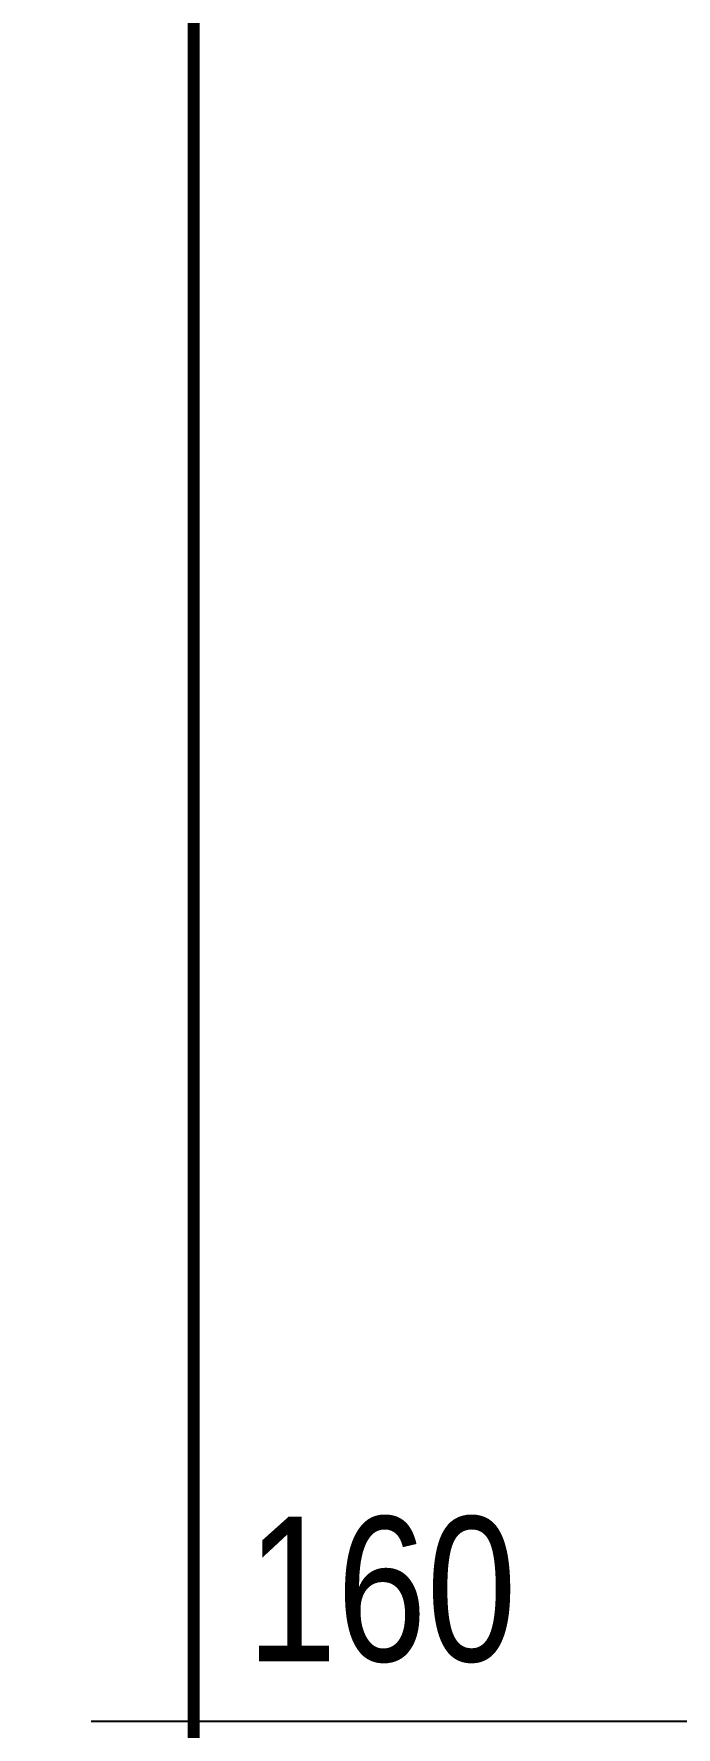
# Model space of a CAD drawing. Header units: inches. Extents: x 21 to 32698, y 13 to 3712.
# Drawn here: x 15258.4 to 15311.7, y 1371.6 to 1512.1 of the extents above; entities that cross this region are included whole.
import ezdxf
from ezdxf.enums import TextEntityAlignment as Align

# ---------------------------------------------------------------- set-up
doc = ezdxf.new("R2010")
doc.units = ezdxf.units.IN
doc.header["$MEASUREMENT"] = 0
doc.linetypes.add('ACAD_ISO03W100', pattern=[30, 12, -18])
doc.linetypes.add('DOT', pattern=[6.35, 0, -6.35])
for name, color, linetype, lineweight in [('Z_MİM_-KM-GLAZ', 8, 'Continuous', 25), ('Z_MİM_-KM-GLAZ-IDEN', 8, 'Continuous', 25), ('Z_MİM_-KM-ROOF-RAY', 8, 'DOT', 25)]:
    doc.layers.add(name, color=color, linetype=linetype, lineweight=lineweight)
doc.styles.add('STYLE1', font='arial.ttf', dxfattribs={"height": 1})

# ---------------------------------------------------------------- blocks, each defined once
blk = doc.blocks.new('*U147')
at = {"layer": 'Z_MİM_-KM-GLAZ-IDEN', "ltscale": 1.5}
blk.add_line((80, 8.52), (80, -88.52), dxfattribs=at)
at = {"layer": 'Z_MİM_-KM-GLAZ-IDEN', "color": 7, "linetype": 'Continuous', "ltscale": 2, "style": 'STYLE1', "width": 0.8}
blk.add_text('160', height=12, rotation=90, dxfattribs=at).set_placement((75, -64.41), align=Align.CENTER)

msp = doc.modelspace()

# ---------------------------------------------------------------- linework, layer by layer
at = {"layer": 'Z_MİM_-KM-ROOF-RAY', "linetype": 'ACAD_ISO03W100', "const_width": 1}
msp.add_lwpolyline([(18891.71, 922.08), (15271.71, 922.08), (15271.71, 1577.08), (14981.71, 1577.08), (14981.71, 2642.08), (18891.71, 2642.08)], close=True, dxfattribs=at)

# ---------------------------------------------------------------- next in the draw order: block references
at = {"layer": 'Z_MİM_-KM-GLAZ', "ltscale": 1.5, "rotation": 270}
msp.add_blockref('*U147', (15351.71, 1452.08), dxfattribs=at)

doc.saveas('drawing.dxf')
